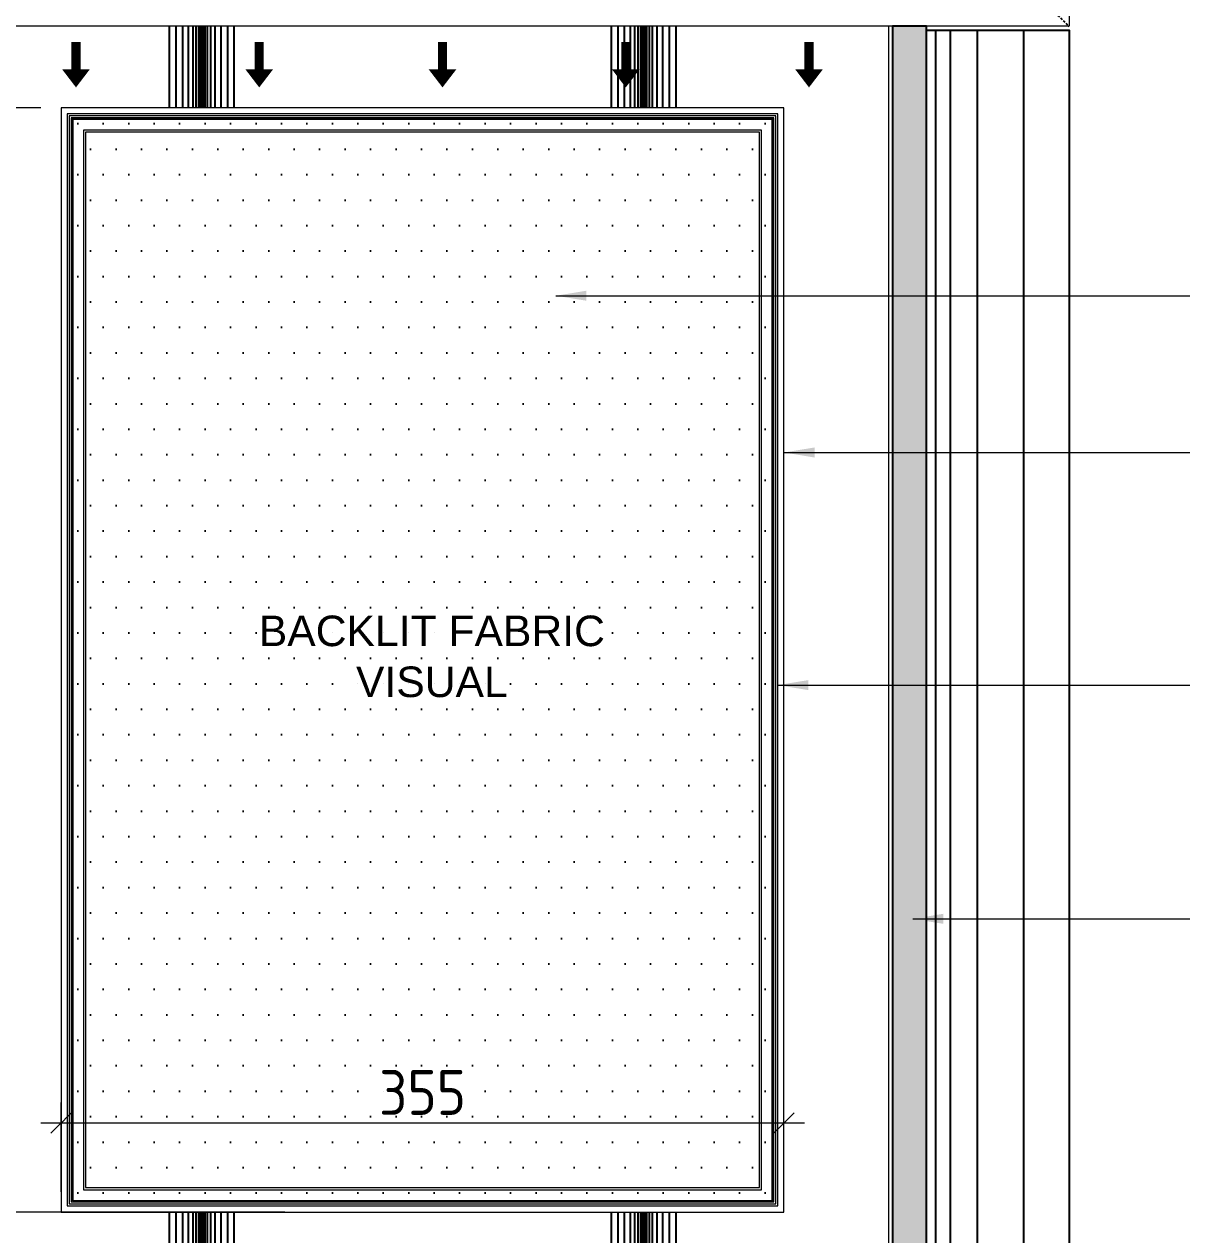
# Model space of a CAD drawing. Header units: millimetres. Extents: x 539949 to 547802, y -525020 to -515511.
# Drawn here: x 542181 to 542754, y -518063 to -517468 of the extents above; entities that cross this region are included whole.
import ezdxf

# ---------------------------------------------------------------- set-up
doc = ezdxf.new("R2010")
doc.units = ezdxf.units.MM
doc.header["$LTSCALE"] = 5
doc.header["$MEASUREMENT"] = 0
doc.set_wipeout_variables(frame=1)
doc.header["$PDMODE"] = 35
doc.linetypes.add('DASH2', pattern=[0.375, 0.25, -0.125])
for name, color, linetype, lineweight in [('Decolab', 7, 'Continuous', 0), ('MDF', 41, 'Continuous', 0), ('METAL', 6, 'Continuous', 0)]:
    doc.layers.add(name, color=color, linetype=linetype, lineweight=lineweight)
for name, color, linetype in [('DIM-10', 1, 'Continuous'), ('EL_LIGHTING', 2, 'Continuous'), ('F-FURN-GLAS', 140, 'Continuous'), ('HATCH', 8, 'Continuous'), ('I-FURN', 25, 'Continuous'), ('PDF7_PF', 7, 'Continuous')]:
    doc.layers.add(name, color=color, linetype=linetype)
doc.layers.add('LED 4600K', color=41, linetype='Continuous', true_color=0xebd690)
doc.layers.add('PDF7_TEXT', color=20, linetype='Continuous', true_color=0xff3f00)
doc.styles.add('ISOCP', font='isocp.shx')
doc.styles.add('PDF Arial', font='arial.ttf')
doc.styles.get("Standard").update_dxf_attribs({"font": 'arial.ttf'})
doc.dimstyles.new('dim', dxfattribs={"dimtxt": 2, "dimasz": 2, "dimexe": 1, "dimexo": 1, "dimgap": 1, "dimtad": 1, "dimdec": 0, "dimdsep": 46, "dimtxsty": 'Standard', "dimblk": 'OBLIQUE', "dimcen": 0, "dimdle": 1, "dimclrd": 1, "dimclre": 1, "dimclrt": 1, "dimadec": 0, "dimazin": 0, "dimtfac": 1, "dimtdec": 0, "dimtix": 1, "dimtmove": 0, "dimatfit": 3, "dimfxl": 1, "dimlwd": 0, "dimlwe": 0, "dimarcsym": 0})
doc.dimstyles.new('DL - 10', dxfattribs={"dimscale": 10, "dimtxt": 2.2, "dimasz": 1, "dimexe": 1, "dimexo": 1, "dimgap": 0.4, "dimtad": 1, "dimdec": 0, "dimdsep": 46, "dimtxsty": 'ISOCP', "dimblk": 'OBLIQUE', "dimcen": 0.5, "dimdle": 1, "dimclrd": 256, "dimclre": 256, "dimclrt": 2, "dimadec": 0, "dimazin": 2, "dimtfac": 1, "dimtdec": 0, "dimtix": 1, "dimtmove": 1, "dimatfit": 3, "dimldrblk": 'OPEN90', "dimfxl": 1, "dimlwd": 9, "dimlwe": 9, "dimarcsym": 0})

# ---------------------------------------------------------------- blocks, each defined once
blk = doc.blocks.new('FLECHE')
at = {"layer": 'EL_LIGHTING', "const_width": 5}
blk.add_lwpolyline([(0, 0), (0, -15)], dxfattribs=at)
at = {"layer": 'EL_LIGHTING'}
blk.add_lwpolyline([(0, -15, 15, 0, 0), (0, -24.8, 0, 0, 0)], format="xyseb", dxfattribs=at)
blk = doc.blocks.new('*U29')
at = {"layer": 'EL_LIGHTING', "xscale": 0.9, "yscale": 0.9, "zscale": 0.9, "rotation": 90}
blk.add_blockref('FLECHE', (-11.16, 0), dxfattribs=at)
blk = doc.blocks.new('*U30')
at = {"layer": 'LED 4600K', "color": 0, "linetype": 'ByBlock', "lineweight": -2}
for p in [(0, 360), (0, 270), (0, 180), (0, 90), (0, 0)]:
    blk.add_blockref('*U29', p, dxfattribs=at)
blk = doc.blocks.new('*U371')
at = {"layer": 'HATCH'}
for p, q in [((-200, 0), (-200, 6601.4)), ((-186.9, 0), (-186.9, 6601.4)), ((-166.6, 0), (-166.6, 6601.4)), ((-128.6, 0), (-128.6, 6601.4)), ((-63.7, 0), (-63.7, 6601.4)), ((0, 6601.4), (0, 0))]:
    blk.add_line(p, q, dxfattribs=at)
blk.add_lwpolyline([(0, 0), (-200, 0), (-200, 6601.4), (0, 6601.4)], close=True, dxfattribs=at)
blk = doc.blocks.new('_OBLIQUE')
at = {"color": 0, "linetype": 'ByBlock', "lineweight": -2}
blk.add_line((-0.5, -0.5), (0.5, 0.5), dxfattribs=at)
blk = doc.blocks.new('*D33')
at = {"layer": 'Defpoints', "color": 0, "transparency": 16777216}
for p in [(542059.29, -517469.18), (541935.27, -518051.4), (542199.29, -518051.4)]:
    blk.add_point(p, dxfattribs=at)
at = {"layer": 'DIM-10', "lineweight": 9, "transparency": 16777216}
for p, q in [((541935.27, -517459.18), (541935.27, -518061.4)), ((542049.29, -517469.18), (541925.27, -517469.18)), ((542189.29, -518051.4), (541925.27, -518051.4))]:
    blk.add_line(p, q, dxfattribs=at)
at = {"layer": 'DIM-10', "lineweight": 9, "transparency": 16777216, "xscale": 10, "yscale": 10, "zscale": 10}
for p, rotation in [((541935.27, -517469.18), 90), ((541935.27, -518051.4), 270)]:
    blk.add_blockref('_OBLIQUE', p, dxfattribs=dict(at, rotation=rotation))
at = {"layer": 'DIM-10', "color": 2, "transparency": 16777216, "insert": (541920.27, -517760.29), "char_height": 22, "attachment_point": 5, "rotation": 90, "style": 'ISOCP'}
blk.add_mtext('582', dxfattribs=at)
blk = doc.blocks.new('_Open90')
at = {"color": 0, "linetype": 'ByBlock', "lineweight": -2}
for p, q in [((0, 0), (-1, 0)), ((-0.5, 0.5), (0, 0)), ((0, 0), (-0.5, -0.5))]:
    blk.add_line(p, q, dxfattribs=at)
blk = doc.blocks.new('*D58')
at = {"layer": 'Defpoints', "color": 0, "transparency": 16777216}
for p in [(541996.64, -517509.19), (542199.29, -517509.19), (542199.29, -518051.4)]:
    blk.add_point(p, dxfattribs=at)
at = {"layer": 'DIM-10', "lineweight": 9, "transparency": 16777216}
for p, q in [((541996.64, -518061.4), (541996.64, -517499.19)), ((542189.29, -517509.19), (541986.64, -517509.19)), ((542189.29, -518051.4), (541986.64, -518051.4))]:
    blk.add_line(p, q, dxfattribs=at)
at = {"layer": 'DIM-10', "lineweight": 9, "transparency": 16777216, "xscale": 10, "yscale": 10, "zscale": 10}
for p, rotation in [((541996.64, -517509.19), 90), ((541996.64, -518051.4), 270)]:
    blk.add_blockref('_OBLIQUE', p, dxfattribs=dict(at, rotation=rotation))
at = {"layer": 'DIM-10', "color": 2, "transparency": 16777216, "insert": (541981.63, -517780.29), "char_height": 22, "attachment_point": 5, "rotation": 90, "style": 'ISOCP'}
blk.add_mtext('542', dxfattribs=at)
blk = doc.blocks.new('*D59')
at = {"layer": 'Defpoints', "color": 0, "transparency": 16777216}
for p in [(542554.29, -518007.65), (542199.29, -518051.4), (542554.29, -518051.4)]:
    blk.add_point(p, dxfattribs=at)
at = {"layer": 'DIM-10', "lineweight": 9, "transparency": 16777216}
for p, q in [((542199.29, -518041.4), (542199.29, -517997.65)), ((542554.29, -518041.4), (542554.29, -517997.65)), ((542189.29, -518007.65), (542564.29, -518007.65))]:
    blk.add_line(p, q, dxfattribs=at)
at = {"layer": 'DIM-10', "lineweight": 9, "transparency": 16777216, "xscale": 10, "yscale": 10, "zscale": 10, "rotation": 180}
blk.add_blockref('_OBLIQUE', (542199.29, -518007.65), dxfattribs=at)
at = {"layer": 'DIM-10', "lineweight": 9, "transparency": 16777216, "xscale": 10, "yscale": 10, "zscale": 10}
blk.add_blockref('_OBLIQUE', (542554.29, -518007.65), dxfattribs=at)
at = {"layer": 'DIM-10', "color": 2, "transparency": 16777216, "insert": (542376.79, -517992.65), "char_height": 22, "attachment_point": 5, "style": 'ISOCP'}
blk.add_mtext('355', dxfattribs=at)
blk = doc.blocks.new('*D55')
at = {"layer": 'Defpoints', "color": 0, "transparency": 16777216}
for p in [(542199.29, -518051.4), (541934.25, -519549.36), (542148.86, -519549.36)]:
    blk.add_point(p, dxfattribs=at)
at = {"layer": 'DIM-10', "lineweight": 9, "transparency": 16777216}
for p, q in [((541934.25, -518041.4), (541934.25, -519559.36)), ((542189.29, -518051.4), (541924.25, -518051.4)), ((542138.86, -519549.36), (541924.25, -519549.36))]:
    blk.add_line(p, q, dxfattribs=at)
at = {"layer": 'DIM-10', "lineweight": 9, "transparency": 16777216, "xscale": 10, "yscale": 10, "zscale": 10}
for p, rotation in [((541934.25, -518051.4), 90), ((541934.25, -519549.36), 270)]:
    blk.add_blockref('_OBLIQUE', p, dxfattribs=dict(at, rotation=rotation))
at = {"layer": 'DIM-10', "color": 2, "transparency": 16777216, "insert": (541904.25, -518817.41), "char_height": 22, "attachment_point": 5, "rotation": 90, "style": 'ISOCP'}
blk.add_mtext('1498', dxfattribs=at)
blk = doc.blocks.new('*D41')
at = {"layer": 'Defpoints', "color": 0, "transparency": 16777216}
for p in [(541996.64, -517469.18), (542059.29, -517469.18), (542199.29, -517509.19)]:
    blk.add_point(p, dxfattribs=at)
at = {"layer": 'DIM-10', "lineweight": 9, "transparency": 16777216}
for p, q in [((541996.64, -517519.19), (541996.64, -517459.18)), ((542049.29, -517469.18), (541986.64, -517469.18)), ((542189.29, -517509.19), (541986.64, -517509.19))]:
    blk.add_line(p, q, dxfattribs=at)
at = {"layer": 'DIM-10', "lineweight": 9, "transparency": 16777216, "xscale": 10, "yscale": 10, "zscale": 10}
for p, rotation in [((541996.64, -517469.18), 90), ((541996.64, -517509.19), 270)]:
    blk.add_blockref('_OBLIQUE', p, dxfattribs=dict(at, rotation=rotation))
at = {"layer": 'DIM-10', "color": 2, "transparency": 16777216, "insert": (541981.64, -517489.18), "char_height": 22, "attachment_point": 5, "rotation": 90, "style": 'ISOCP'}
blk.add_mtext('40', dxfattribs=at)
blk = doc.blocks.new('*D292')
at = {"layer": 'Defpoints', "color": 0, "transparency": 16777216}
for p in [(541996.64, -518051.4), (542199.29, -518051.4), (542172.65, -518311.86)]:
    blk.add_point(p, dxfattribs=at)
at = {"layer": 'DIM-10', "lineweight": 9, "transparency": 16777216}
for p, q in [((541996.64, -518321.86), (541996.64, -518041.4)), ((542189.29, -518051.4), (541986.64, -518051.4)), ((542162.65, -518311.86), (541986.64, -518311.86))]:
    blk.add_line(p, q, dxfattribs=at)
at = {"layer": 'DIM-10', "lineweight": 9, "transparency": 16777216, "xscale": 10, "yscale": 10, "zscale": 10}
for p, rotation in [((541996.64, -518051.4), 90), ((541996.64, -518311.86), 270)]:
    blk.add_blockref('_OBLIQUE', p, dxfattribs=dict(at, rotation=rotation))
at = {"layer": 'DIM-10', "color": 2, "transparency": 16777216, "insert": (541981.63, -518181.63), "char_height": 22, "attachment_point": 5, "rotation": 90, "style": 'ISOCP'}
blk.add_mtext('260', dxfattribs=at)
blk = doc.blocks.new('*D372')
at = {"layer": 'Defpoints', "color": 0, "transparency": 16777216}
for p in [(542027.92, -518051.4), (542319.15, -518051.4), (542319.15, -518111.4)]:
    blk.add_point(p, dxfattribs=at)
at = {"layer": 'DIM-10', "lineweight": 9, "transparency": 16777216}
for p, q in [((542027.92, -518121.4), (542027.92, -518041.4)), ((542309.15, -518051.4), (542017.92, -518051.4)), ((542309.15, -518111.4), (542017.92, -518111.4))]:
    blk.add_line(p, q, dxfattribs=at)
at = {"layer": 'DIM-10', "lineweight": 9, "transparency": 16777216, "xscale": 10, "yscale": 10, "zscale": 10}
for p, rotation in [((542027.92, -518051.4), 90), ((542027.92, -518111.4), 270)]:
    blk.add_blockref('_OBLIQUE', p, dxfattribs=dict(at, rotation=rotation))
at = {"layer": 'DIM-10', "color": 2, "transparency": 16777216, "insert": (542012.92, -518081.4), "char_height": 22, "attachment_point": 5, "rotation": 90, "style": 'ISOCP'}
blk.add_mtext('60', dxfattribs=at)

msp = doc.modelspace()

# ---------------------------------------------------------------- hatches: boundary and pattern name
at = {"layer": 'HATCH'}
h = msp.add_hatch(dxfattribs=at)
h.set_pattern_fill('DOTS', color=102, scale=50)
h.set_pattern_definition([(0, (12038.5298, -73), (1.5625, 3.125), [0, -3.125])])
h.paths.add_polyline_path([(542607.61, -519782.32), (542624.33, -519782.32), (542624.33, -517469.18), (542607.61, -517469.18)])

# ---------------------------------------------------------------- linework, layer by layer
for p, q in [((542252.39, -517469.18), (542252.39, -519532.29)), ((542255.64, -517469.18), (542255.64, -519532.29)), ((542258.88, -517469.18), (542258.88, -519532.29)), ((542261.73, -517469.18), (542261.73, -519532.29)), ((542263.95, -517469.18), (542263.95, -519532.29)), ((542265.49, -517469.18), (542265.49, -519532.29)), ((542266.77, -517469.18), (542266.77, -519532.29)), ((542267.57, -517469.18), (542267.57, -519532.29)), ((542268.07, -517469.18), (542268.07, -519532.29)), ((542268.5, -517469.18), (542268.5, -519532.29)), ((542269.01, -517469.18), (542269.01, -519532.29)), ((542269.8, -517469.18), (542269.8, -519532.29)), ((542271.08, -517469.18), (542271.08, -519532.29)), ((542272.62, -517469.18), (542272.62, -519532.29)), ((542274.84, -517469.18), (542274.84, -519532.29)), ((542277.69, -517469.18), (542277.69, -519532.29)), ((542280.93, -517469.18), (542280.93, -519532.29)), ((542284.19, -517469.18), (542284.19, -519532.29)), ((542469.39, -517469.18), (542469.39, -519532.29)), ((542472.64, -517469.18), (542472.64, -519532.29)), ((542475.88, -517469.18), (542475.88, -519532.29)), ((542478.73, -517469.18), (542478.73, -519532.29)), ((542480.95, -517469.18), (542480.95, -519532.29)), ((542482.49, -517469.18), (542482.49, -519532.29)), ((542483.77, -517469.18), (542483.77, -519532.29)), ((542484.57, -517469.18), (542484.57, -519532.29)), ((542485.07, -517469.18), (542485.07, -519532.29)), ((542485.5, -517469.18), (542485.5, -519532.29)), ((542486.01, -517469.18), (542486.01, -519532.29)), ((542486.8, -517469.18), (542486.8, -519532.29)), ((542488.08, -517469.18), (542488.08, -519532.29)), ((542489.62, -517469.18), (542489.62, -519532.29)), ((542491.84, -517469.18), (542491.84, -519532.29)), ((542494.69, -517469.18), (542494.69, -519532.29)), ((542497.93, -517469.18), (542497.93, -519532.29)), ((542501.18, -517469.18), (542501.18, -519532.29))]:
    msp.add_line(p, q, dxfattribs=at)
at = {"layer": 'HATCH', "linetype": 'DASH2'}
for p, q in [((542268.29, -517469.18), (542268.29, -519532.29)), ((542485.29, -517469.18), (542485.29, -519532.29))]:
    msp.add_line(p, q, dxfattribs=at)
msp.add_lwpolyline([(542059.29, -517469.18), (542386.79, -517171.73), (542694.29, -517469.18)], dxfattribs=at)
at = {"layer": 'HATCH', "color": 102}
msp.add_lwpolyline([(542607.61, -519782.32), (542624.33, -519782.32), (542624.33, -517469.18), (542607.61, -517469.18)], close=True, dxfattribs=at)
at = {"layer": 'MDF'}
msp.add_lwpolyline([(542694.29, -517471.18), (542624.33, -517471.18), (542624.33, -519780.32), (542694.29, -519780.32)], close=True, dxfattribs=at)
at = {"layer": 'METAL', "lineweight": 5}
for points in [[(542059.29, -517169.23), (542694.29, -517169.23), (542694.29, -517469.18), (542059.29, -517469.18)], [(542607.61, -517469.18), (542605.61, -517469.18), (542605.61, -519782.32), (542607.61, -519782.32)]]:
    msp.add_lwpolyline(points, close=True, dxfattribs=at)

# ---------------------------------------------------------------- block references
at = {"layer": 'I-FURN', "xscale": 0.3497971418569477, "yscale": 0.3497971418569477, "zscale": 0.3497971418569477}
msp.add_blockref('*U371', (542694.29, -519780.32), dxfattribs=at)
at = {"layer": 'LED 4600K', "extrusion": (0, 0, -1), "xscale": -1, "zscale": -1, "rotation": 90}
msp.add_blockref('*U30', (-542206.59, -517488.05), dxfattribs=at)

# ---------------------------------------------------------------- leaders
msp.add_leader([(542617.54, -517907.41), (542753.59, -517907.41)], dimstyle='dim', override={"dimscale": 1, "dimasz": 15, "dimtad": 0, "dimclrt": 4, "dimfxlon": 1})

# ---------------------------------------------------------------- next in the draw order: wipeouts: each hides what was drawn before it
msp.add_wipeout([(542199.29, -517509.19), (542554.29, -517509.19), (542554.29, -518051.4), (542199.29, -518051.4)]).dxf.layer = 'Decolab'

# ---------------------------------------------------------------- next in the draw order: hatches: boundary and pattern name
at = {"layer": 'HATCH'}
h = msp.add_hatch(dxfattribs=at)
h.set_pattern_fill('DOTS', color=102, scale=200)
h.set_pattern_definition([(0, (20, -42), (6.25, 12.5), [0, -12.5])])
h.paths.add_polyline_path([(542203.29, -518047.4), (542550.29, -518047.4), (542550.29, -517513.19), (542203.29, -517513.19)])

# ---------------------------------------------------------------- next in the draw order: linework, layer by layer
at = {"layer": 'F-FURN-GLAS'}
msp.add_lwpolyline([(542204.89, -518045.8), (542548.69, -518045.8), (542548.69, -517514.79), (542204.89, -517514.79)], close=True, dxfattribs=at)
at = {"layer": 'METAL', "lineweight": 5}
for points in [[(542199.29, -518051.4), (542554.29, -518051.4), (542554.29, -517509.19), (542199.29, -517509.19)], [(542202.29, -518048.4), (542551.29, -518048.4), (542551.29, -517512.19), (542202.29, -517512.19)], [(542203.29, -518047.4), (542550.29, -518047.4), (542550.29, -517513.19), (542203.29, -517513.19)], [(542204.29, -518046.4), (542549.29, -518046.4), (542549.29, -517514.19), (542204.29, -517514.19)], [(542210.29, -518040.4), (542543.29, -518040.4), (542543.29, -517520.19), (542210.29, -517520.19)], [(542211.29, -518039.4), (542542.29, -518039.4), (542542.29, -517521.19), (542211.29, -517521.19)]]:
    msp.add_lwpolyline(points, close=True, dxfattribs=at)
at = {"layer": 'PDF7_PF', "color": 7, "true_color": 0xffffff}
msp.add_solid([(542549.35, -518046.53), (542549.35, -518046.53), (542204.4, -518046.53)], dxfattribs=at)

# ---------------------------------------------------------------- next in the draw order: texts
at = {"layer": 'PDF7_TEXT', "insert": (542268.67, -517798.75), "char_height": 15, "width": 225.3818, "attachment_point": 7, "style": 'PDF Arial'}
msp.add_mtext('\\pxqc;BACKLIT FABRIC VISUAL', dxfattribs=at)

# ---------------------------------------------------------------- next in the draw order: dimensions: what is measured, and where the dimension line sits
at = {"layer": 'DIM-10'}
for base, p1, p2, picture, middle in [((541935.27, -518051.4), (542059.29, -517469.18), (542199.29, -518051.4), '*D33', (541920.27, -517760.29)), ((541996.64, -517469.18), (542199.29, -517509.19), (542059.29, -517469.18), '*D41', (541981.64, -517489.18)), ((541996.64, -517509.19), (542199.29, -518051.4), (542199.29, -517509.19), '*D58', (541981.63, -517780.29)), ((541996.64, -518051.4), (542172.65, -518311.86), (542199.29, -518051.4), '*D292', (541981.63, -518181.63)), ((542027.92, -518051.4), (542319.15, -518111.4), (542319.15, -518051.4), '*D372', (542012.92, -518081.4))]:
    dim = msp.add_linear_dim(base=base, p1=p1, p2=p2, angle=90, dimstyle='DL - 10', dxfattribs=at)
    dim.commit()
    dim.dimension.update_dxf_attribs({"geometry": picture, "text_midpoint": middle})
dim = msp.add_linear_dim(base=(542554.29, -518007.65), p1=(542199.29, -518051.4), p2=(542554.29, -518051.4), dimstyle='DL - 10', dxfattribs=at)
dim.commit()
dim.dimension.update_dxf_attribs({"geometry": '*D59', "text_midpoint": (542376.79, -517992.65)})
dim = msp.add_linear_dim(base=(541934.25, -519549.36), p1=(542199.29, -518051.4), p2=(542148.86, -519549.36), angle=90, dimstyle='DL - 10', dxfattribs=at)
dim.commit()
dim.dimension.update_dxf_attribs({"geometry": '*D55', "text_midpoint": (541919.25, -518817.41), "dimtype": 128})

# ---------------------------------------------------------------- next in the draw order: leaders
for points in [[(542442.3, -517601.49), (542753.59, -517601.49)], [(542554.29, -517678.45), (542753.59, -517678.45)], [(542551.29, -517792.66), (542753.59, -517792.66)]]:
    msp.add_leader(points, dimstyle='dim', override={"dimscale": 1, "dimasz": 15, "dimtad": 0, "dimclrt": 4, "dimfxlon": 1})

doc.saveas('drawing.dxf')
